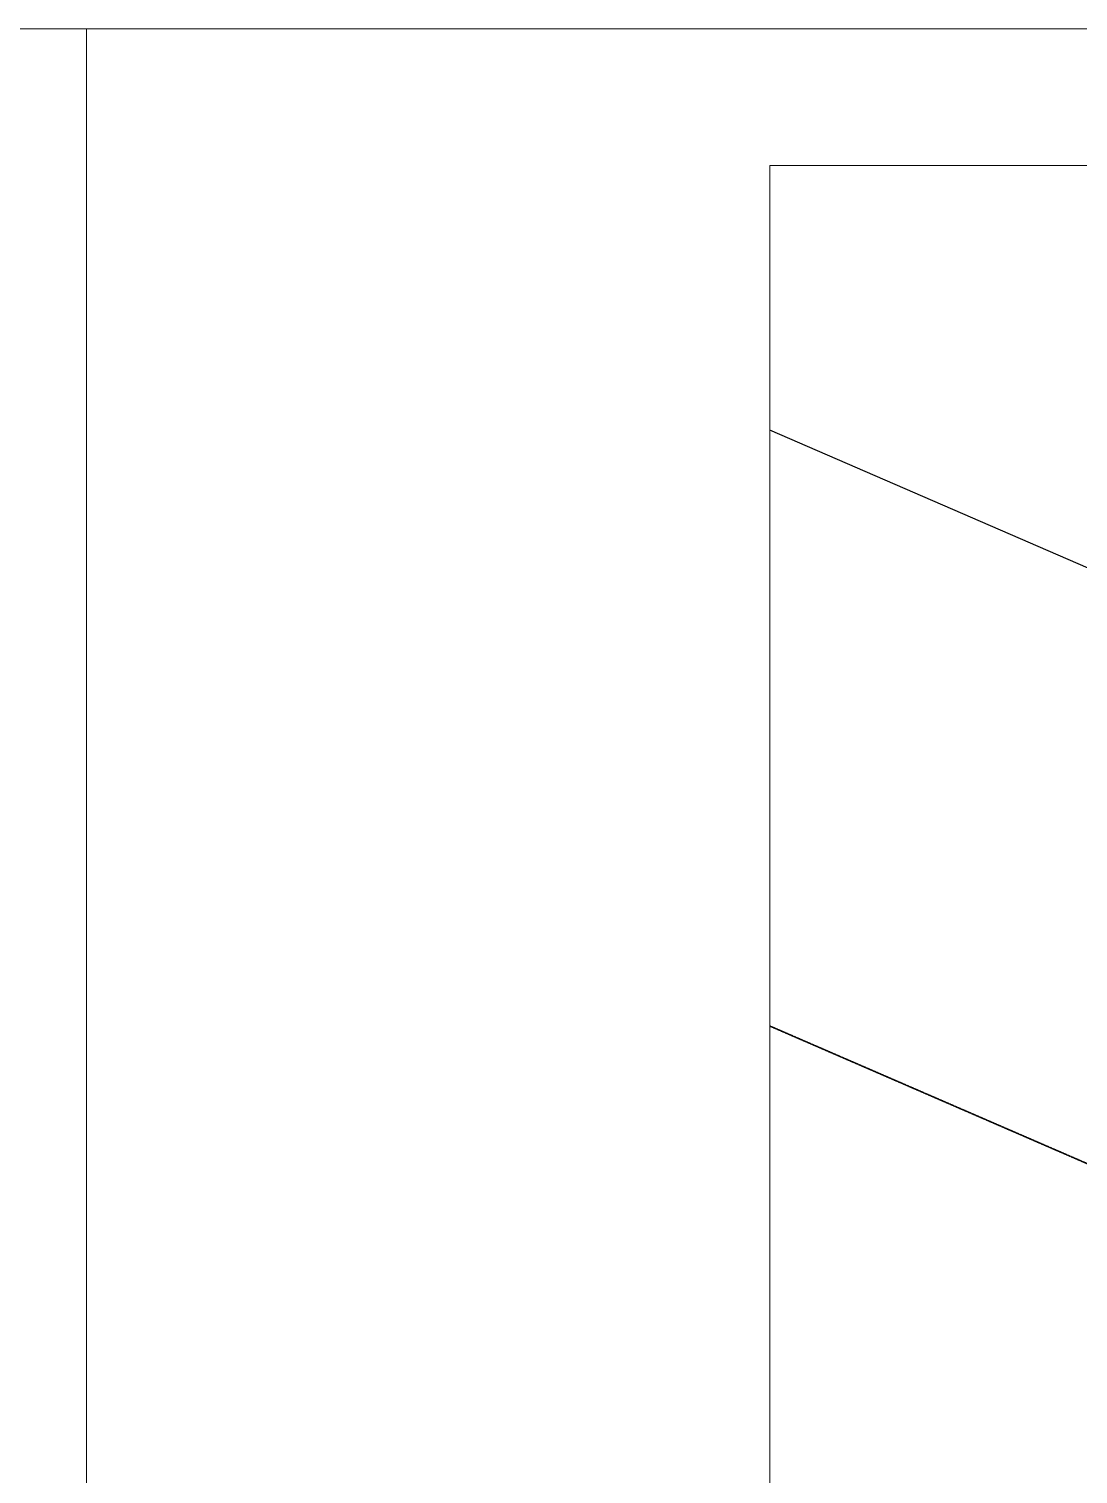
# Model space of a CAD drawing. Header units: metres. Extents: x 579991 to 911209, y 678516 to 840782.
# Drawn here: x 642675 to 648431, y 715138 to 723066 of the extents above; entities that cross this region are included whole.
import ezdxf

# ---------------------------------------------------------------- set-up
doc = ezdxf.new("R2010")
doc.units = ezdxf.units.M
doc.header["$MEASUREMENT"] = 0
doc.linetypes.add('DASHED', pattern=[0.75, 0.5, -0.25])
doc.layers.add('2D Drafting - General_Pen_No__6', color=5, linetype='Continuous', lineweight=13)
doc.layers.add('Roofs_Pen_No__1', color=7, linetype='Continuous', lineweight=13)
doc.layers.add('Parceli', color=7, linetype='Continuous')

msp = doc.modelspace()

# ---------------------------------------------------------------- linework, layer by layer
at = {"layer": '2D Drafting - General_Pen_No__6', "color": 5, "linetype": 'DASHED', "lineweight": 35, "flags": 128}
msp.add_lwpolyline([(646740.6173729971, 703486.0872895764), (649178.0170664482, 702177.8708365576), (654730.3292012133, 709188.871962467), (657318.3542775281, 713009.6365171315), (646740.6173729971, 717595.7885508068)], dxfattribs=at)
at = {"layer": 'Parceli', "color": 1}
msp.add_lwpolyline([(662764.9133611761, 713918.0258153768), (646740.6173729971, 720865.6232444552)], dxfattribs=at)
at = {"layer": 'Roofs_Pen_No__1'}
for points in [[(579990.6173729971, 678516.0709789591), (642990.6173729971, 678516.0709789591), (642990.6173729971, 723066.0709789591), (579990.6173729971, 723066.0709789591)], [(642990.6173729971, 678516.0709789591), (705990.6173729971, 678516.0709789591), (705990.6173729971, 723066.0709789591), (642990.6173729971, 723066.0709789591)], [(646740.6173729971, 679266.0709789591), (705240.6173729971, 679266.0709789591), (705240.6173729971, 722316.0709789591), (646740.6173729971, 722316.0709789591)]]:
    msp.add_lwpolyline(points, close=True, dxfattribs=at)

doc.saveas('drawing.dxf')
